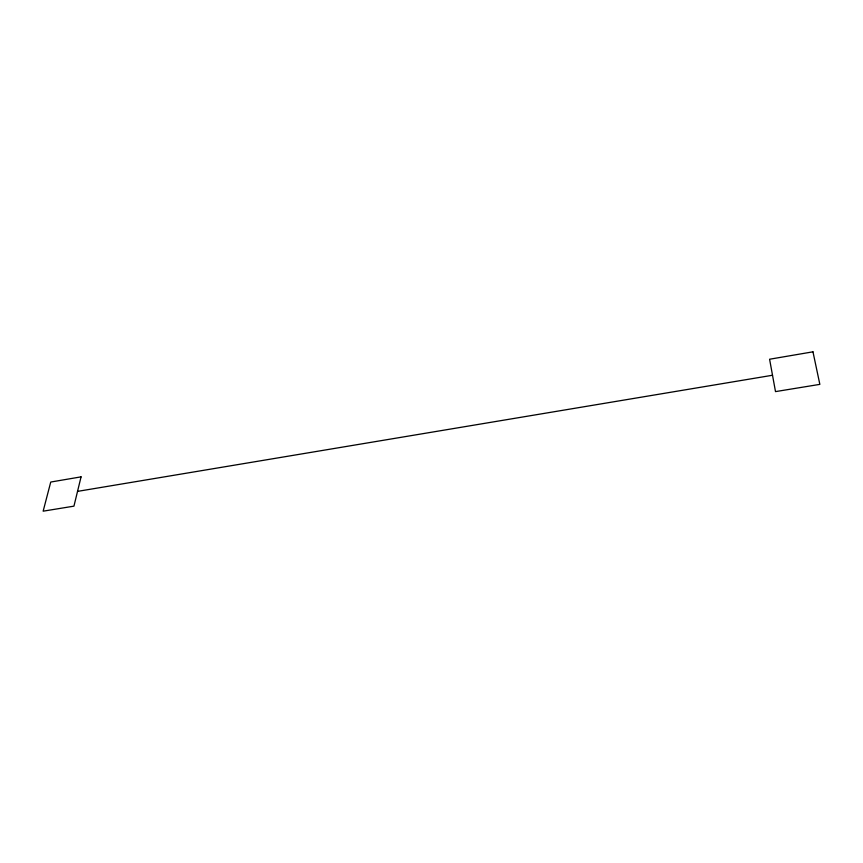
<?xml version="1.0" encoding="UTF-8"?>
<svg xmlns="http://www.w3.org/2000/svg" width="863" height="863" viewBox="0 0 863 863"><rect width="100%" height="100%" fill="white"/><g stroke="black" fill="none" stroke-linecap="round" stroke-linejoin="round"><path stroke-width="1.29" d="M77.53 491.381L772.514 375.254M81.068 476.861L73.938 506.15L43.15 511.176L50.744 482.039L81.068 476.861M812.968 351.824L769.591 359.235L775.503 391.608L819.85 384.369L812.968 351.824"/></g></svg>
